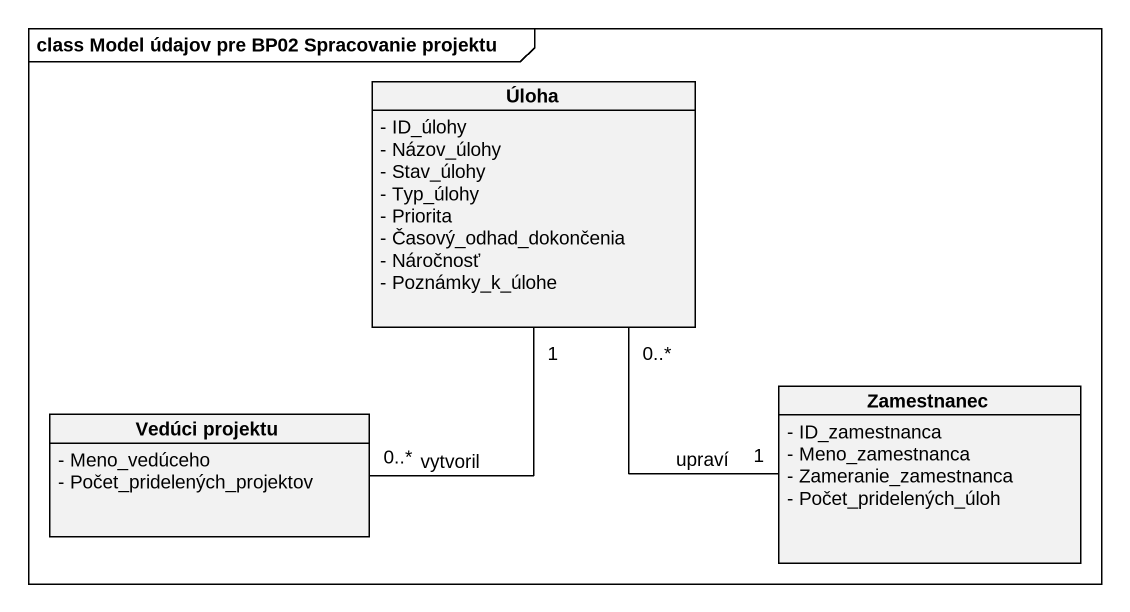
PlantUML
@startuml
mainframe class Model údajov pre BP02 Spracovanie projektu
hide circle
hide empty members
skinparam classAttributeIconSize 0
class Úloha {
  - ID_úlohy
  - Názov_úlohy
  - Stav_úlohy
  - Typ_úlohy
  - Priorita
  - Časový_odhad_dokončenia
  - Náročnosť
  - Poznámky_k_úlohe
}
class Zamestnanec {
  - ID_zamestnanca
  - Meno_zamestnanca
  - Zameranie_zamestnanca
  - Počet_pridelených_úloh
}
class "Vedúci projektu" as Vedúci_projektu {
  - Meno_vedúceho
  - Počet_pridelených_projektov
}
Úloha "1" -- "0..*" Vedúci_projektu : vytvoril
Zamestnanec "1" -up- "0..*" Úloha : upraví
@enduml
